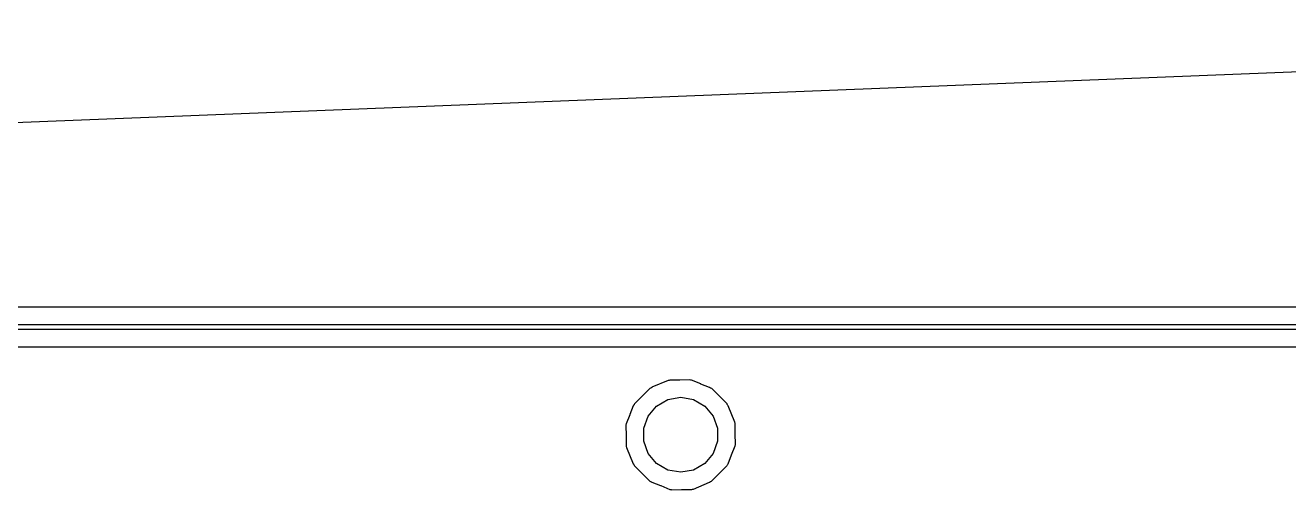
# Model space of a CAD drawing. Extents: x 63 to 223, y -147 to -32.
# Drawn here: x 150.88 to 188.08, y -45.43 to -31.76 of the extents above; entities that cross this region are included whole.
import ezdxf

# ---------------------------------------------------------------- set-up
doc = ezdxf.new("R2010")
doc.units = 0
doc.header["$MEASUREMENT"] = 0
doc.layers.add('BLACK', color=7, linetype='CONTINUOUS')

msp = doc.modelspace()

# ---------------------------------------------------------------- linework, layer by layer
at = {"layer": 'Black'}
for p, q in [((62.9877, -38.0951), (222.752, -31.7553)), ((210.807, -40.057), (116.218, -40.057)), ((116.205, -40.565), (210.82, -40.565)), ((210.813, -40.715), (116.211, -40.715)), ((116.265, -41.223), (210.75, -41.223)), ((169.806, -42.2183), (169.329, -42.4158)), ((169.813, -42.2181), (169.806, -42.2183)), ((169.814, -42.2181), (169.813, -42.218)), ((169.813, -42.218), (169.813, -42.2181)), ((169.835, -42.2135), (169.814, -42.2181)), ((169.856, -42.209), (169.835, -42.2135)), ((169.857, -42.2086), (169.856, -42.2087)), ((169.856, -42.2087), (169.856, -42.209)), ((169.862, -42.2067), (169.857, -42.2086)), ((170.152, -42.207), (169.862, -42.2067)), ((170.154, -42.2066), (170.152, -42.207)), ((170.157, -42.2069), (170.154, -42.2066)), ((170.447, -42.1974), (170.157, -42.2069)), ((170.452, -42.1991), (170.447, -42.1974)), ((170.452, -42.1992), (170.452, -42.1991)), ((170.453, -42.1996), (170.452, -42.1992)), ((170.474, -42.2033), (170.453, -42.1996)), ((170.495, -42.2073), (170.474, -42.2033)), ((170.496, -42.2072), (170.495, -42.2073)), ((170.496, -42.2073), (170.496, -42.2072)), ((170.501, -42.2073), (170.496, -42.2073)), ((170.77, -42.3188), (170.501, -42.2073)), ((170.772, -42.3193), (170.77, -42.3188)), ((170.774, -42.3204), (170.772, -42.3193)), ((171.032, -42.4176), (170.774, -42.3204)), ((169.27, -42.451), (168.818, -42.903)), ((169.289, -42.4433), (169.27, -42.451)), ((169.294, -42.4399), (169.289, -42.4433)), ((169.3, -42.4379), (169.294, -42.4399)), ((169.313, -42.4281), (169.3, -42.4379)), ((169.326, -42.4197), (169.313, -42.4281)), ((169.329, -42.4158), (169.326, -42.4197)), ((169.47, -42.9691), (169.802, -42.7774)), ((169.802, -42.7774), (170.18, -42.7108)), ((170.18, -42.7108), (170.558, -42.7774)), ((170.558, -42.7774), (170.89, -42.9691)), ((171.034, -42.4202), (171.032, -42.4176)), ((171.047, -42.4287), (171.034, -42.4202)), ((171.06, -42.4386), (171.047, -42.4287)), ((171.066, -42.4405), (171.06, -42.4386)), ((171.071, -42.4439), (171.066, -42.4405)), ((171.092, -42.4526), (171.071, -42.4439)), ((171.544, -42.9053), (171.092, -42.4526)), ((168.783, -42.963), (168.685, -43.2212)), ((168.785, -42.961), (168.783, -42.963)), ((168.794, -42.9476), (168.785, -42.961)), ((168.804, -42.9352), (168.794, -42.9476)), ((168.806, -42.9292), (168.804, -42.9352)), ((168.809, -42.9239), (168.806, -42.9292)), ((168.818, -42.903), (168.809, -42.9239)), ((169.224, -43.2629), (169.47, -42.9691)), ((170.89, -42.9691), (171.136, -43.2629)), ((171.552, -42.9239), (171.544, -42.9053)), ((171.555, -42.9293), (171.552, -42.9239)), ((171.557, -42.9354), (171.555, -42.9293)), ((171.567, -42.9478), (171.557, -42.9354)), ((171.575, -42.9611), (171.567, -42.9478)), ((171.579, -42.9641), (171.575, -42.9611)), ((171.777, -43.4408), (171.579, -42.9641)), ((168.568, -43.5209), (168.565, -43.542)), ((168.572, -43.4999), (168.568, -43.5209)), ((168.684, -43.2252), (168.572, -43.4937)), ((168.572, -43.4937), (168.572, -43.4986)), ((168.572, -43.4986), (168.572, -43.4992)), ((168.572, -43.4992), (168.572, -43.4999)), ((168.685, -43.2212), (168.684, -43.2231)), ((168.684, -43.2231), (168.684, -43.2252)), ((169.093, -43.6233), (169.224, -43.2629)), ((171.136, -43.2629), (171.267, -43.6233)), ((171.777, -43.4477), (171.777, -43.4408)), ((171.777, -43.4484), (171.777, -43.4477)), ((171.777, -43.449), (171.777, -43.4484)), ((171.782, -43.4699), (171.777, -43.449)), ((171.786, -43.4909), (171.782, -43.4699)), ((171.786, -43.4915), (171.786, -43.4909)), ((171.786, -43.4921), (171.786, -43.4915)), ((171.788, -43.4965), (171.786, -43.4921)), ((171.788, -43.5265), (171.788, -43.4965)), ((171.788, -43.7874), (171.788, -43.5265)), ((171.788, -43.5265), (171.788, -43.5265)), ((171.788, -43.5265), (171.788, -43.5265)), ((168.564, -43.5432), (168.562, -43.5477)), ((168.562, -43.5477), (168.572, -43.8384)), ((168.565, -43.542), (168.564, -43.5426)), ((168.564, -43.5426), (168.564, -43.5432)), ((168.572, -43.8384), (168.572, -43.8405)), ((168.572, -43.8405), (168.572, -43.8426)), ((168.572, -43.8426), (168.572, -44.1334)), ((169.093, -44.0067), (169.093, -43.6233)), ((171.267, -43.6233), (171.267, -44.0067)), ((171.788, -43.7895), (171.788, -43.7874)), ((171.788, -43.7916), (171.788, -43.7895)), ((171.798, -44.0823), (171.788, -43.7916)), ((168.572, -44.1334), (168.574, -44.1379)), ((168.574, -44.1379), (168.574, -44.1385)), ((168.574, -44.1385), (168.574, -44.1391)), ((168.574, -44.1391), (168.578, -44.1601)), ((168.578, -44.1601), (168.583, -44.181)), ((168.583, -44.181), (168.583, -44.1816)), ((168.583, -44.1816), (168.583, -44.1823)), ((168.583, -44.1823), (168.583, -44.1892)), ((168.583, -44.1892), (168.781, -44.6659)), ((169.224, -44.3671), (169.093, -44.0067)), ((171.267, -44.0067), (171.136, -44.3671)), ((171.676, -44.4048), (171.788, -44.1363)), ((171.788, -44.1301), (171.792, -44.1091)), ((171.788, -44.1308), (171.788, -44.1301)), ((171.788, -44.1314), (171.788, -44.1308)), ((171.788, -44.1363), (171.788, -44.1314)), ((171.792, -44.1091), (171.795, -44.088)), ((171.795, -44.088), (171.796, -44.0874)), ((171.796, -44.0868), (171.798, -44.0823)), ((171.796, -44.0874), (171.796, -44.0868)), ((169.47, -44.6609), (169.224, -44.3671)), ((171.136, -44.3671), (170.89, -44.6609)), ((171.577, -44.667), (171.675, -44.4088)), ((171.675, -44.4088), (171.676, -44.4069)), ((171.676, -44.4069), (171.676, -44.4048)), ((168.781, -44.6659), (168.785, -44.6689)), ((168.785, -44.6689), (168.793, -44.6822)), ((168.793, -44.6822), (168.803, -44.6946)), ((168.803, -44.6946), (168.805, -44.7007)), ((168.805, -44.7007), (168.808, -44.7061)), ((168.808, -44.7061), (168.816, -44.7247)), ((168.816, -44.7247), (169.268, -45.1774)), ((169.802, -44.8526), (169.47, -44.6609)), ((170.18, -44.9192), (169.802, -44.8526)), ((170.558, -44.8526), (170.18, -44.9192)), ((170.89, -44.6609), (170.558, -44.8526)), ((171.09, -45.179), (171.542, -44.727)), ((171.542, -44.727), (171.551, -44.7061)), ((171.551, -44.7061), (171.554, -44.7008)), ((171.554, -44.7008), (171.556, -44.6948)), ((171.556, -44.6948), (171.566, -44.6824)), ((171.566, -44.6824), (171.575, -44.669)), ((171.575, -44.669), (171.577, -44.667)), ((169.268, -45.1774), (169.289, -45.1861)), ((169.289, -45.1861), (169.294, -45.1895)), ((169.294, -45.1895), (169.3, -45.1914)), ((169.3, -45.1914), (169.313, -45.2013)), ((169.313, -45.2013), (169.326, -45.2098)), ((169.326, -45.2098), (169.328, -45.2124)), ((169.328, -45.2124), (169.586, -45.3096)), ((169.586, -45.3096), (169.588, -45.3107)), ((169.588, -45.3107), (169.59, -45.3112)), ((169.59, -45.3112), (169.859, -45.4227)), ((170.554, -45.4117), (171.031, -45.2142)), ((171.031, -45.2142), (171.034, -45.2103)), ((171.034, -45.2103), (171.047, -45.2019)), ((171.047, -45.2019), (171.06, -45.1921)), ((171.06, -45.1921), (171.066, -45.1901)), ((171.066, -45.1901), (171.071, -45.1867)), ((171.071, -45.1867), (171.09, -45.179)), ((169.859, -45.4227), (169.864, -45.4227)), ((169.864, -45.4227), (169.864, -45.4228)), ((169.864, -45.4228), (169.865, -45.4227)), ((169.865, -45.4227), (169.886, -45.4267)), ((169.886, -45.4267), (169.907, -45.4304)), ((169.907, -45.4304), (169.908, -45.4308)), ((169.908, -45.4308), (169.908, -45.4309)), ((169.908, -45.4309), (169.913, -45.4326)), ((169.913, -45.4326), (170.203, -45.4231)), ((170.203, -45.4231), (170.206, -45.4234)), ((170.206, -45.4234), (170.208, -45.423)), ((170.208, -45.423), (170.498, -45.4233)), ((170.498, -45.4233), (170.503, -45.4214)), ((170.503, -45.4214), (170.504, -45.4213)), ((170.504, -45.421), (170.525, -45.4165)), ((170.504, -45.4213), (170.504, -45.421)), ((170.525, -45.4165), (170.546, -45.4119)), ((170.546, -45.4119), (170.547, -45.412)), ((170.547, -45.4119), (170.554, -45.4117)), ((170.547, -45.412), (170.547, -45.4119))]:
    msp.add_line(p, q, dxfattribs=at)

doc.saveas('drawing.dxf')
